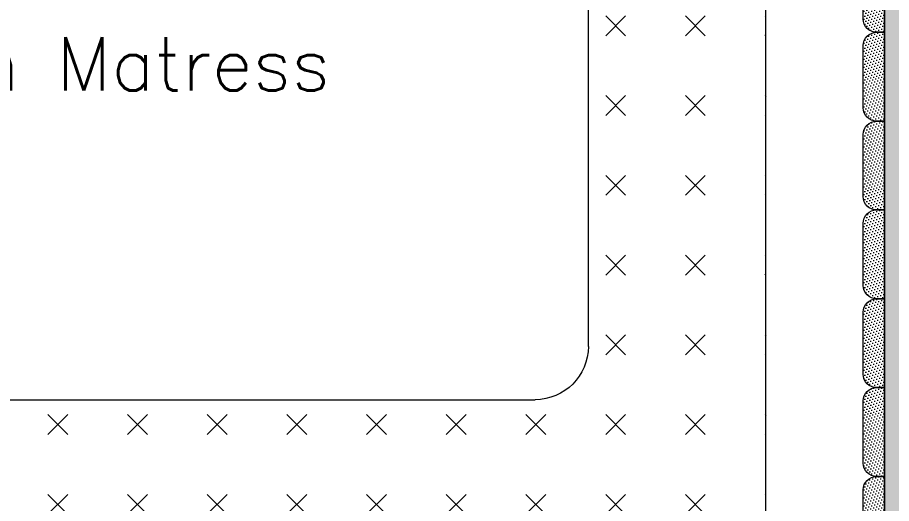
# Model space of a CAD drawing. Header units: inches. Extents: x 4017 to 5703, y -944 to 2840.
# Drawn here: x 4289.53 to 4338.77, y 1416.04 to 1443.4 of the extents above; entities that cross this region are included whole.
import ezdxf

# ---------------------------------------------------------------- set-up
doc = ezdxf.new("R2010")
doc.units = ezdxf.units.IN
doc.header["$MEASUREMENT"] = 0
doc.layers.get('0').update_dxf_attribs({"color": 5})
doc.layers.add('1 - bed panels', color=170, linetype='Continuous', lineweight=9)
doc.layers.add('1 - plaster', color=1, linetype='Continuous', lineweight=9)
doc.layers.add('A-dim-work', color=8, linetype='Continuous')
doc.styles.add('ENGLISH', font='romans.shx', dxfattribs={"height": 2})
pattern_1 = [(135, (-4522.99664, 5401.85859), (-0.1683798023, -0.0561266008), [0, -0.15875])]

# ---------------------------------------------------------------- blocks, each defined once
blk = doc.blocks.new('ddaswd')
at = {"layer": '1 - plaster', "true_color": 0xe0a352}
blk.add_hatch(color=33, dxfattribs=at).paths.add_polyline_path([(1.2, -0.024), (0, -0.024), (0, -213.023), (1.2, -213.023)])
at = {"layer": '1 - plaster'}
blk.add_lwpolyline([(0, 0), (1.2, -0.024), (1.2, -212.189), (0, -212.189), (0, 0)], dxfattribs=at)
blk = doc.blocks.new('nhyv')
at = {"layer": '1 - bed panels', "true_color": 0xc2c2c2}
h = blk.add_hatch(dxfattribs=at)
h.set_pattern_fill('CROSS', color=9, scale=0.5, angle=135)
h.set_pattern_definition([(135, (-268.083, -3.452), (-4.490128, 4e-16), [1.5875, -4.7625]), (225, (-268.083, -2.3296), (-4e-16, -4.490128), [1.5875, -4.7625])])
edge = h.paths.add_edge_path()
edge.add_line((59.654, 1298.726), (139.654, 1298.726))
edge.add_arc((139.654, 1293.726), 5, 0, 90, ccw=False)
edge.add_line((144.654, 1293.726), (144.654, 1103.726))
edge.add_arc((139.654, 1103.726), 5, -90, 0, ccw=False)
edge.add_line((139.654, 1098.726), (59.654, 1098.726))
edge.add_arc((59.654, 1103.726), 5, 180, 270, ccw=False)
edge.add_line((54.654, 1103.726), (54.654, 1293.726))
edge.add_arc((59.654, 1293.726), 5, 90, 180, ccw=False)
edge = h.paths.add_edge_path(flags=16)
edge.add_line((134.654, 1290.726), (134.654, 1261.726))
edge.add_arc((131.654, 1261.726), 3, -90, 0, ccw=False)
edge.add_line((131.654, 1258.726), (67.654, 1258.726))
edge.add_arc((67.654, 1261.726), 3, 180, 270, ccw=False)
edge.add_line((64.654, 1261.726), (64.654, 1290.726))
edge.add_arc((67.654, 1290.726), 3, 90, 180, ccw=False)
edge.add_line((67.654, 1293.726), (131.654, 1293.726))
edge.add_arc((131.654, 1290.726), 3, 0, 90, ccw=False)
at = {"layer": '1 - bed panels', "color": 9, "true_color": 0xc2c2c2}
for p, q in [((64.654, 1261.726), (64.654, 1290.726)), ((131.654, 1258.726), (67.654, 1258.726))]:
    blk.add_line(p, q, dxfattribs=at)
blk.add_lwpolyline([(59.654, 1298.726), (139.654, 1298.726, -0.414214), (144.654, 1293.726), (144.654, 1103.726, -0.414214), (139.654, 1098.726), (59.654, 1098.726, -0.414214), (54.654, 1103.726), (54.654, 1293.726, -0.414214)], format="xyb", close=True, dxfattribs=at)
blk.add_arc((67.654, 1261.726), 3, 180, 270, dxfattribs=at)
blk = doc.blocks.new('ddwsadwaef')
at = {"layer": '1 - bed panels', "true_color": 0x334acc}
h = blk.add_hatch(dxfattribs=at)
h.set_pattern_fill('DOTS', color=162, scale=0.1, angle=135, style=0)
h.set_pattern_definition(pattern_1)
edge = h.paths.add_edge_path()
edge.add_line((-1.2, -20.059), (-1.2, -16.559))
edge.add_arc((-0.45, -16.559), 0.75, 90, 180, ccw=False)
edge.add_line((-0.45, -15.809), (0, -15.809))
edge.add_line((0, -15.809), (0, -20.809))
edge.add_line((0, -20.809), (-0.45, -20.809))
edge.add_arc((-0.45, -20.059), 0.75, 180, 270, ccw=False)
h = blk.add_hatch(dxfattribs=at)
h.set_pattern_fill('DOTS', color=162, scale=0.1, angle=135, style=0)
h.set_pattern_definition(pattern_1)
edge = h.paths.add_edge_path()
edge.add_line((-1.2, -25.059), (-1.2, -21.559))
edge.add_arc((-0.45, -21.559), 0.75, 90, 180, ccw=False)
edge.add_line((-0.45, -20.809), (0, -20.809))
edge.add_line((0, -20.809), (0, -25.809))
edge.add_line((0, -25.809), (-0.45, -25.809))
edge.add_arc((-0.45, -25.059), 0.75, 180, 270, ccw=False)
h = blk.add_hatch(dxfattribs=at)
h.set_pattern_fill('DOTS', color=162, scale=0.1, angle=135, style=0)
h.set_pattern_definition(pattern_1)
edge = h.paths.add_edge_path()
edge.add_line((-1.2, -30.059), (-1.2, -26.559))
edge.add_arc((-0.45, -26.559), 0.75, 90, 180, ccw=False)
edge.add_line((-0.45, -25.809), (0, -25.809))
edge.add_line((0, -25.809), (0, -30.809))
edge.add_line((0, -30.809), (-0.45, -30.809))
edge.add_arc((-0.45, -30.059), 0.75, 180, 270, ccw=False)
h = blk.add_hatch(dxfattribs=at)
h.set_pattern_fill('DOTS', color=162, scale=0.1, angle=135, style=0)
h.set_pattern_definition(pattern_1)
edge = h.paths.add_edge_path()
edge.add_line((-1.2, -35.059), (-1.2, -31.559))
edge.add_arc((-0.45, -31.559), 0.75, 90, 180, ccw=False)
edge.add_line((-0.45, -30.809), (0, -30.809))
edge.add_line((0, -30.809), (0, -35.809))
edge.add_line((0, -35.809), (-0.45, -35.809))
edge.add_arc((-0.45, -35.059), 0.75, 180, 270, ccw=False)
h = blk.add_hatch(dxfattribs=at)
h.set_pattern_fill('DOTS', color=162, scale=0.1, angle=135, style=0)
h.set_pattern_definition(pattern_1)
edge = h.paths.add_edge_path()
edge.add_line((-1.2, -40.059), (-1.2, -36.559))
edge.add_arc((-0.45, -36.559), 0.75, 90, 180, ccw=False)
edge.add_line((-0.45, -35.809), (0, -35.809))
edge.add_line((0, -35.809), (0, -40.809))
edge.add_line((0, -40.809), (-0.45, -40.809))
edge.add_arc((-0.45, -40.059), 0.75, 180, 270, ccw=False)
h = blk.add_hatch(dxfattribs=at)
h.set_pattern_fill('DOTS', color=162, scale=0.1, angle=135, style=0)
h.set_pattern_definition(pattern_1)
edge = h.paths.add_edge_path()
edge.add_line((-1.2, -45.059), (-1.2, -41.559))
edge.add_arc((-0.45, -41.559), 0.75, 90, 180, ccw=False)
edge.add_line((-0.45, -40.809), (0, -40.809))
edge.add_line((0, -40.809), (0, -45.809))
edge.add_line((0, -45.809), (-0.45, -45.809))
edge.add_arc((-0.45, -45.059), 0.75, 180, 270, ccw=False)
h = blk.add_hatch(dxfattribs=at)
h.set_pattern_fill('DOTS', color=162, scale=0.1, angle=135, style=0)
h.set_pattern_definition(pattern_1)
edge = h.paths.add_edge_path()
edge.add_line((-1.2, -50.059), (-1.2, -46.559))
edge.add_arc((-0.45, -46.559), 0.75, 90, 180, ccw=False)
edge.add_line((-0.45, -45.809), (0, -45.809))
edge.add_line((0, -45.809), (0, -50.809))
edge.add_line((0, -50.809), (-0.45, -50.809))
edge.add_arc((-0.45, -50.059), 0.75, 180, 270, ccw=False)
at = {"layer": '1 - bed panels'}
for points in [[(-1.2, -20.059), (-1.2, -16.559, -0.414214), (-0.45, -15.809), (0, -15.809), (0, -20.809), (-0.45, -20.809, -0.414214)], [(-1.2, -25.059), (-1.2, -21.559, -0.414214), (-0.45, -20.809), (0, -20.809), (0, -25.809), (-0.45, -25.809, -0.414214)], [(-1.2, -30.059), (-1.2, -26.559, -0.414214), (-0.45, -25.809), (0, -25.809), (0, -30.809), (-0.45, -30.809, -0.414214)], [(-1.2, -35.059), (-1.2, -31.559, -0.414214), (-0.45, -30.809), (0, -30.809), (0, -35.809), (-0.45, -35.809, -0.414214)], [(-1.2, -40.059), (-1.2, -36.559, -0.414214), (-0.45, -35.809), (0, -35.809), (0, -40.809), (-0.45, -40.809, -0.414214)], [(-1.2, -45.059), (-1.2, -41.559, -0.414214), (-0.45, -40.809), (0, -40.809), (0, -45.809), (-0.45, -45.809, -0.414214)], [(-1.2, -50.059), (-1.2, -46.559, -0.414214), (-0.45, -45.809), (0, -45.809), (0, -50.809), (-0.45, -50.809, -0.414214)]]:
    blk.add_lwpolyline(points, format="xyb", close=True, dxfattribs=at)
at = {"xscale": -1}
blk.add_blockref('nhyv', (47.974, -1300.215), dxfattribs=at)

msp = doc.modelspace()

# ---------------------------------------------------------------- block references
for name in ['ddaswd', 'ddwsadwaef']:
    msp.add_blockref(name, (4338.371, 1463.374))

# ---------------------------------------------------------------- texts
at = {"layer": 'A-dim-work', "color": 6, "lineweight": 40, "ltscale": 20, "insert": (4267.806, 1442.285), "char_height": 3, "attachment_point": 1, "style": 'ENGLISH'}
msp.add_mtext_dynamic_manual_height_columns('90/200cm Matress', width=45.80206, gutter_width=1, heights=[5.044], dxfattribs=at)

doc.saveas('drawing.dxf')
